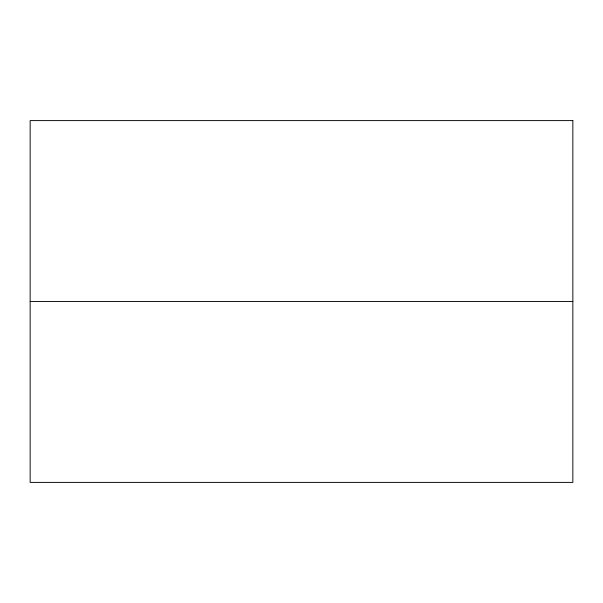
<?xml version="1.0" encoding="UTF-8"?>
<svg xmlns="http://www.w3.org/2000/svg" width="603" height="603" viewBox="0 0 603 603"><rect width="100%" height="100%" fill="white"/><g stroke="black" fill="none" stroke-linecap="round" stroke-linejoin="round"><path stroke-width="0.9" d="M30.15 301.5L572.85 301.5M572.85 120.6L30.15 120.6L30.15 482.4L572.85 482.4L572.85 120.6"/></g></svg>
